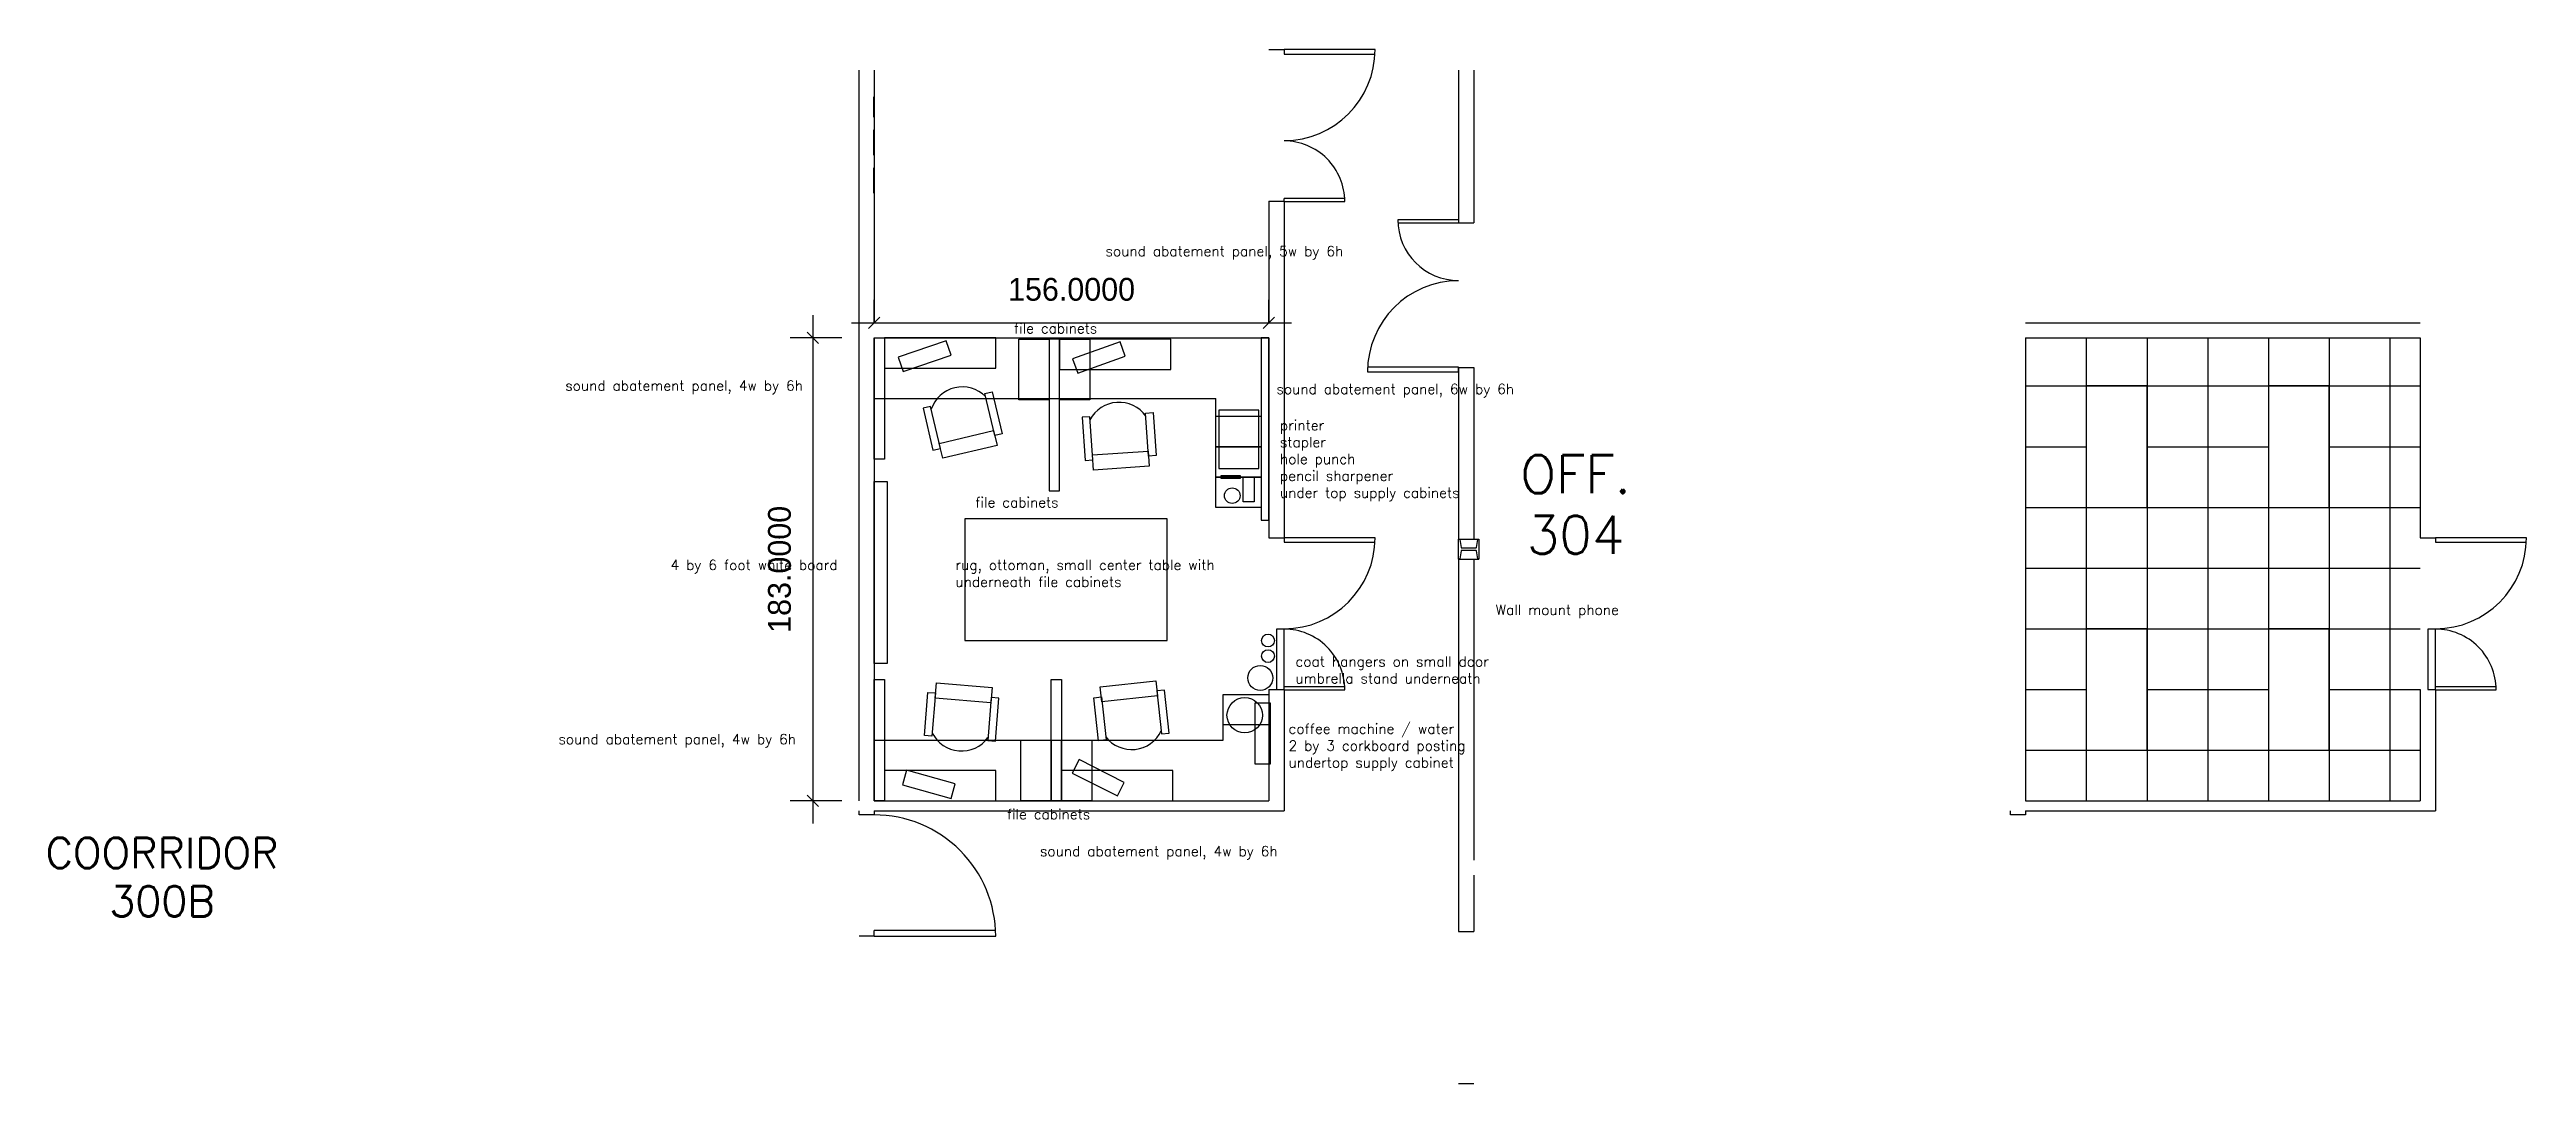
# Model space of a CAD drawing. Extents: x 1701 to 2680, y 1269 to 1678.
import ezdxf
from ezdxf.enums import TextEntityAlignment as Align

# ---------------------------------------------------------------- set-up
doc = ezdxf.new("R2010")
doc.units = 0
doc.header["$LTSCALE"] = 40
doc.header["$MEASUREMENT"] = 0
doc.linetypes.add('HIDDEN', pattern=[0.375, 0.25, -0.125])
doc.layers.get('0').update_dxf_attribs({"linetype": 'CONTINUOUS'})
doc.layers.get('Defpoints').update_dxf_attribs({"linetype": 'CONTINUOUS'})
for name, color, linetype in [('A-AREA-IDEN', 3, 'CONTINUOUS'), ('A-DOOR', 7, 'CONTINUOUS'), ('A-STRS-RAIL', 7, 'CONTINUOUS'), ('A-WALL', 2, 'CONTINUOUS'), ('S-COLS', 3, 'CONTINUOUS')]:
    doc.layers.add(name, color=color, linetype=linetype)
doc.styles.add('SIMPLEX', font='simplex', dxfattribs={"height": 23})
doc.dimstyles.get("Standard").update_dxf_attribs({"dimtxt": 0.18, "dimasz": 0.18, "dimexe": 0.18, "dimexo": 0.0625, "dimgap": 0.09, "dimtad": 0, "dimtih": 1, "dimtoh": 1, "dimdec": 4, "dimzin": 0, "dimdsep": 46, "dimtxsty": 'Standard', "dimcen": 0.09, "dimadec": 0, "dimazin": 0, "dimtfac": 1, "dimtdec": 4, "dimtofl": 0, "dimtmove": 0, "dimatfit": 3, "dimfxl": 0, "dimtolj": 1, "dimtzin": 0, "dimarcsym": 0})

# ---------------------------------------------------------------- blocks, each defined once
blk = doc.blocks.new('AD05A', base_point=(203.035, 424.492))
for p, q in [((203.035, 424.492), (203.084, 424.492)), ((203.035, 424.492), (203.035, 423.492)), ((203.084, 423.493), (203.084, 424.492))]:
    blk.add_line(p, q)
blk.add_arc((203.035, 424.492), 1, 270, 0)
blk = doc.blocks.new('AD03A', base_point=(6.133, 5.024))
for p, q in [((6.133, 6.024), (6.133, 5.024)), ((6.182, 5.024), (6.182, 6.022)), ((6.133, 5.024), (6.182, 5.024))]:
    blk.add_line(p, q)
blk.add_arc((6.133, 5.024), 1, 0, 90)
blk = doc.blocks.new('5DOOR')
at = {"layer": 'A-DOOR', "xscale": 36, "yscale": 36, "zscale": 0.01}
blk.add_blockref('AD03A', (0, 0), dxfattribs=at)
at = {"layer": 'A-DOOR', "xscale": 24, "yscale": 24, "zscale": 0.01, "rotation": 180}
blk.add_blockref('AD05A', (60.11, 0), dxfattribs=at)
blk = doc.blocks.new('Q')
at = {"layer": 'A-STRS-RAIL', "style": 'SIMPLEX'}
for tag, p in [('ROOM', (2.01, 4.02)), ('NUMBER', (2.01, -15.09))]:
    blk.add_attdef(tag, text='', height=12, dxfattribs=at).set_placement(p, align=Align.CENTER)
blk = doc.blocks.new('*D7')
at = {"color": 0, "lineweight": -2}
for p, q in [((2026.89, 1569.97), (2026.89, 1578.97)), ((2182.89, 1569.97), (2182.89, 1578.97)), ((2017.89, 1569.97), (2191.89, 1569.97)), ((2024.64, 1567.72), (2029.14, 1572.21)), ((2180.64, 1567.72), (2185.14, 1572.21))]:
    blk.add_line(p, q, dxfattribs=at)
at = {"layer": 'Defpoints', "color": 0}
for p in [(2182.89, 1569.97), (2026.89, 1563.97), (2182.89, 1563.97)]:
    blk.add_point(p, dxfattribs=at)
at = {"color": 0, "insert": (2104.89, 1583.11), "char_height": 9, "attachment_point": 5}
blk.add_mtext('\\A1;156.0000', dxfattribs=at)
blk = doc.blocks.new('*D8')
at = {"color": 0, "lineweight": -2}
for p, q in [((2002.6, 1572.97), (2002.6, 1371.97)), ((2014.11, 1563.97), (1993.6, 1563.97)), ((2004.85, 1561.72), (2000.36, 1566.21)), ((2014.11, 1380.97), (1993.6, 1380.97)), ((2004.85, 1378.72), (2000.36, 1383.21))]:
    blk.add_line(p, q, dxfattribs=at)
at = {"layer": 'Defpoints', "color": 0}
for p in [(2020.11, 1563.97), (2002.6, 1380.97), (2020.11, 1380.97)]:
    blk.add_point(p, dxfattribs=at)
at = {"color": 0, "insert": (1989.46, 1472.47), "char_height": 9, "attachment_point": 5, "rotation": 90}
blk.add_mtext('\\A1;183.0000', dxfattribs=at)

msp = doc.modelspace()

# ---------------------------------------------------------------- linework, layer by layer
for p, q in [((2026.89123, 1539.96574), (2161.89123, 1539.96574)), ((2026.89123, 1404.96574), (2164.89123, 1404.96574))]:
    msp.add_line(p, q)
for points in [[(2026.89123, 1563.96574), (2030.89123, 1563.96574), (2030.89123, 1515.96574), (2026.89123, 1515.96574)], [(2030.89123, 1551.96574), (2074.89123, 1551.96574), (2074.89123, 1563.96574), (2030.89123, 1563.96574)], [(2038.30095, 1550.65761), (2057.23843, 1557.08972), (2055.3088, 1562.77096), (2036.37132, 1556.33885)], [(2084.08737, 1563.49532), (2096.08737, 1563.49532), (2096.08737, 1539.49532), (2084.08737, 1539.49532)], [(2100.08737, 1563.49532), (2096.08737, 1563.49532), (2096.08737, 1503.49532), (2100.08737, 1503.49532)], [(2100.08737, 1551.49532), (2144.08737, 1551.49532), (2144.08737, 1563.49532), (2100.08737, 1563.49532)], [(2100.08737, 1563.49532), (2112.08737, 1563.49532), (2112.08737, 1539.49532), (2100.08737, 1539.49532)], [(2107.32039, 1549.99583), (2126.1465, 1556.74696), (2124.12116, 1562.39479), (2105.29505, 1555.64366)], [(2179.89123, 1491.96574), (2182.89123, 1491.96574), (2182.89123, 1563.96574), (2179.89123, 1563.96574)], [(2077.48269, 1526.04199), (2074.54744, 1525.35043), (2070.63264, 1541.96631), (2073.56789, 1542.65787)], [(2530.06286, 1544.96574), (2506.06286, 1544.96574), (2506.06286, 1496.96574), (2530.06286, 1496.96574)], [(2602.06286, 1544.96574), (2578.06286, 1544.96574), (2578.06286, 1496.96574), (2602.06286, 1496.96574)], [(2050.0871, 1519.58742), (2053.02235, 1520.27899), (2049.10755, 1536.89487), (2046.1723, 1536.20331)], [(2110.23415, 1515.5413), (2113.24288, 1515.74507), (2112.08937, 1532.77689), (2109.08064, 1532.57312)], [(2138.31551, 1517.44316), (2135.30678, 1517.23939), (2134.15328, 1534.2712), (2137.162, 1534.47497)], [(2163.12396, 1512.3589), (2178.96495, 1512.3589), (2178.96495, 1535.45613), (2163.12396, 1535.45613)], [(2075.46857, 1521.4408), (2053.94348, 1516.36936), (2052.56179, 1522.23379), (2074.08688, 1527.30524)], [(2135.5782, 1513.2319), (2113.51429, 1511.73758), (2113.10717, 1517.74881), (2135.17108, 1519.24313)], [(2164.09045, 1509.59561), (2171.48679, 1509.59561), (2171.48679, 1508.36415), (2164.09045, 1508.36415)], [(2172.71951, 1508.97988), (2177.03405, 1508.97988), (2177.03405, 1499.12826), (2172.71951, 1499.12826)], [(2026.89123, 1507.19074), (2031.97972, 1507.19074), (2031.97972, 1435.19074), (2026.89123, 1435.19074)], [(2142.65292, 1492.38557), (2062.65292, 1492.38557), (2062.65292, 1444.38557), (2142.65292, 1444.38557)], [(2185.89123, 1424.96574), (2188.89123, 1424.96574), (2188.89123, 1448.85983), (2185.89123, 1448.85983)], [(2530.06286, 1448.96574), (2506.06286, 1448.96574), (2506.06286, 1400.96574), (2530.06286, 1400.96574)], [(2602.06286, 1448.96574), (2578.06286, 1448.96574), (2578.06286, 1400.96574), (2602.06286, 1400.96574)], [(2641.06286, 1424.96574), (2644.06286, 1424.96574), (2644.06286, 1448.85983), (2641.06286, 1448.85983)], [(2026.89123, 1428.96574), (2030.89123, 1428.96574), (2030.89123, 1380.96574), (2026.89123, 1380.96574)], [(2048.12823, 1423.84177), (2051.13345, 1423.59159), (2049.71725, 1406.57961), (2046.71202, 1406.82979)], [(2051.46668, 1427.59442), (2073.5049, 1425.75979), (2073.00506, 1419.75556), (2050.96684, 1421.59019)], [(2076.17689, 1421.50679), (2073.17167, 1421.75697), (2071.75547, 1404.74498), (2074.76069, 1404.49481)], [(2096.89123, 1428.96574), (2100.89123, 1428.96574), (2100.89123, 1380.96574), (2096.89123, 1380.96574)], [(2113.67734, 1421.70388), (2116.67552, 1422.02767), (2118.50846, 1405.05553), (2115.51027, 1404.73173)], [(2116.24424, 1426.02112), (2138.23085, 1428.3956), (2138.87777, 1422.40543), (2116.89116, 1420.03095)], [(2141.66031, 1424.72594), (2138.66213, 1424.40215), (2140.49506, 1407.43001), (2143.49325, 1407.7538)], [(2183.50758, 1419.614), (2177.34528, 1419.614), (2177.34528, 1395.614), (2183.50758, 1395.614)], [(2084.89123, 1404.96574), (2096.89123, 1404.96574), (2096.89123, 1380.96574), (2084.89123, 1380.96574)], [(2100.89123, 1404.96574), (2112.89123, 1404.96574), (2112.89123, 1380.96574), (2100.89123, 1380.96574)], [(2030.89123, 1380.96574), (2074.89123, 1380.96574), (2074.89123, 1392.96574), (2030.89123, 1392.96574)], [(2038.04595, 1387.26621), (2057.30667, 1381.87877), (2058.9229, 1387.65698), (2039.66218, 1393.04443)], [(2100.89123, 1380.96574), (2144.89123, 1380.96574), (2144.89123, 1392.96574), (2100.89123, 1392.96574)], [(2105.16328, 1391.95215), (2122.99262, 1382.89043), (2125.71113, 1388.23923), (2107.88179, 1397.30095)]]:
    msp.add_lwpolyline(points, close=True)
for points in [[(2179.89123, 1496.96574), (2161.89123, 1496.96574), (2161.89123, 1539.96574)], [(2161.89123, 1532.96574), (2179.89123, 1532.96574), (2179.89123, 1520.96574), (2161.89123, 1520.96574)], [(2161.89123, 1520.96574), (2179.89123, 1520.96574), (2179.89123, 1508.96574), (2161.89123, 1508.96574)], [(2161.89123, 1508.96574), (2179.89123, 1508.96574), (2179.89123, 1496.96574), (2161.89123, 1496.96574)], [(2164.89123, 1404.96574), (2164.89123, 1422.96574), (2182.89123, 1422.96574), (2182.89123, 1404.96574)], [(2164.89123, 1422.96574), (2182.89123, 1422.96574), (2182.89123, 1410.96574), (2164.89123, 1410.96574)]]:
    msp.add_lwpolyline(points)
for centre, radius in [((2168.40498, 1501.59116), 3.0818), ((2182.58131, 1444.3286), 2.54117), ((2182.58131, 1438.17133), 2.54117), ((2179.49949, 1429.55115), 4.9309), ((2173.33588, 1414.77372), 7)]:
    msp.add_circle(centre, radius)
for centre, start, end in [((2061.71235, 1531.61135), 44.98527437, 161.52963089), ((2123.66415, 1525.50907), 35.60235543, 152.14671195), ((2061.71235, 1531.61135), 224.98527437, 225.98909749), ((2061.71235, 1531.61135), 340.52580776, 341.52963089), ((2123.66415, 1525.50907), 215.60235543, 216.60617855), ((2123.66415, 1525.50907), 331.14288883, 332.14671195), ((2061.40281, 1413.66794), 142.50960059, 143.51342371), ((2128.6392, 1414.22966), 153.43221987, 154.43604299), ((2128.6392, 1414.22966), 37.89168648, 38.8955096), ((2061.40281, 1413.66794), 26.96906719, 27.97289031), ((2061.40281, 1413.66794), 206.96906719, 323.51342371), ((2128.6392, 1414.22966), 217.89168648, 334.43604299)]:
    msp.add_arc(centre, 13, start, end)
at = {"layer": 'A-WALL', "linetype": 'Continuous'}
for p, q in [((2182.89123, 1677.96574), (2188.89123, 1677.96574)), ((2182.89123, 1617.96574), (2188.89123, 1617.96574)), ((2026.89123, 1569.96574), (2182.89123, 1569.96574)), ((2482.06286, 1569.96574), (2638.06286, 1569.96574)), ((2026.89123, 1563.96574), (2182.89123, 1563.96574)), ((2482.06286, 1563.96574), (2638.06286, 1563.96574)), ((2482.06286, 1544.96574), (2638.06286, 1544.96574)), ((2482.06286, 1520.96574), (2506.06286, 1520.96574)), ((2530.06286, 1520.96574), (2578.06286, 1520.96574)), ((2602.06286, 1520.96574), (2638.06286, 1520.96574)), ((2482.06286, 1496.96574), (2638.06286, 1496.96574)), ((2182.89123, 1484.96574), (2188.89123, 1484.96574)), ((2638.06286, 1484.96574), (2644.06286, 1484.96574)), ((2482.06286, 1472.96574), (2638.06286, 1472.96574)), ((2482.06286, 1448.96574), (2638.06286, 1448.96574)), ((2182.89123, 1424.96574), (2188.89123, 1424.96574)), ((2482.06286, 1424.96574), (2506.06286, 1424.96574)), ((2530.06286, 1424.96574), (2578.06286, 1424.96574)), ((2602.06286, 1424.96574), (2638.06286, 1424.96574)), ((2482.06286, 1400.96574), (2638.06286, 1400.96574)), ((2026.89123, 1380.96574), (2182.89123, 1380.96574)), ((2482.06286, 1380.96574), (2638.06286, 1380.96574)), ((2026.89123, 1376.96574), (2188.89123, 1376.96574)), ((2482.06286, 1376.96574), (2644.06286, 1376.96574))]:
    msp.add_line(p, q, dxfattribs=at)
at = {"layer": 'A-WALL'}
for p, q in [((2020.89123, 1380.96574), (2020.89123, 1669.86926)), ((2026.89123, 1669.86926), (2026.89123, 1569.96574)), ((2257.89123, 1669.86926), (2257.89123, 1609.51226)), ((2263.89123, 1669.86926), (2263.89123, 1609.51226)), ((2182.89123, 1617.96574), (2182.89123, 1569.96574)), ((2188.89123, 1617.96574), (2188.89123, 1484.96574)), ((2257.89123, 1609.51226), (2263.89123, 1609.51226)), ((2026.89123, 1563.96574), (2026.89123, 1380.96574)), ((2182.89123, 1563.96574), (2182.89123, 1484.96574)), ((2482.06286, 1563.96574), (2482.06286, 1380.96574)), ((2506.06286, 1563.96574), (2506.06286, 1380.96574)), ((2530.06286, 1563.96574), (2530.06286, 1380.96574)), ((2554.06286, 1563.96574), (2554.06286, 1380.96574)), ((2578.06286, 1563.96574), (2578.06286, 1380.96574)), ((2602.06286, 1563.96574), (2602.06286, 1380.96574)), ((2626.06286, 1563.96574), (2626.06286, 1380.96574)), ((2638.06286, 1563.96574), (2638.06286, 1484.96574)), ((2257.89123, 1552.32307), (2257.89123, 1484.46574)), ((2257.89123, 1552.32307), (2263.89123, 1552.32307)), ((2263.89123, 1552.32307), (2263.89123, 1484.46574)), ((2257.89123, 1476.46574), (2257.89123, 1329.33082)), ((2263.89123, 1476.46574), (2263.89123, 1357.51894)), ((2182.89123, 1424.96574), (2182.89123, 1380.96574)), ((2188.89123, 1424.96574), (2188.89123, 1376.96574)), ((2638.06286, 1424.96574), (2638.06286, 1380.96574)), ((2644.06286, 1424.96574), (2644.06286, 1376.96574)), ((2020.89123, 1375.4031), (2020.89123, 1376.96574)), ((2026.89123, 1375.4031), (2020.89123, 1375.4031)), ((2026.89123, 1376.96574), (2026.89123, 1375.4031)), ((2476.06286, 1375.4031), (2476.06286, 1376.96574)), ((2482.06286, 1375.4031), (2476.06286, 1375.4031)), ((2482.06286, 1376.96574), (2482.06286, 1375.4031)), ((2263.89123, 1351.51894), (2263.89123, 1329.33082)), ((2026.89123, 1327.4031), (2020.89123, 1327.4031)), ((2257.89123, 1329.33082), (2263.89123, 1329.33082)), ((2257.89123, 1269.22498), (2263.89123, 1269.22498))]:
    msp.add_line(p, q, dxfattribs=at)
at = {"layer": 'A-WALL', "linetype": 'HIDDEN'}
msp.add_line((2026.74748, 1621.21574), (2026.74748, 1659.21574), dxfattribs=at)
at = {"layer": 'S-COLS'}
for p, q in [((2257.89123, 1484.46574), (2265.87522, 1484.46574)), ((2257.89123, 1476.46574), (2265.87522, 1476.46574))]:
    msp.add_line(p, q, dxfattribs=at)
at = {"layer": 'S-COLS', "color": 3}
msp.add_lwpolyline([(2257.89123, 1484.46574), (2258.13141, 1484.46574, -0.366629365), (2258.33691, 1484.29165), (2258.86221, 1481.13982, 0.366629365), (2259.06771, 1480.96574), (2264.71474, 1480.96574, 0.366629365), (2264.92024, 1481.13982), (2265.44555, 1484.29165, -0.366629365), (2265.65105, 1484.46574), (2265.89123, 1484.46574), (2265.89123, 1476.46574), (2265.65105, 1476.46574, -0.366629365), (2265.44555, 1476.63982), (2264.92024, 1479.79165, 0.366629365), (2264.71474, 1479.96574), (2259.06771, 1479.96574, 0.366629365), (2258.86221, 1479.79165), (2258.33691, 1476.63982, -0.366629365), (2258.13141, 1476.46574), (2257.89123, 1476.46574)], format="xyb", close=True, dxfattribs=at)

# ---------------------------------------------------------------- block references
at = {"layer": 'A-AREA-IDEN', "xscale": 1.25, "yscale": 1.25, "zscale": 1.25}
msp.add_blockref('Q', (2301.64649, 1497.51911), dxfattribs=at).add_auto_attribs({'ROOM': 'OFF.', 'NUMBER': '304'})
at = {"layer": 'A-AREA-IDEN'}
msp.add_blockref('Q', (1743.32565, 1350.37216), dxfattribs=at).add_auto_attribs({'ROOM': 'COORRIDOR', 'NUMBER': '300B'})
at = {"layer": 'A-DOOR', "xscale": 48, "yscale": 48, "zscale": 0.01, "rotation": 89.99999999999973}
msp.add_blockref('AD05A', (2026.89123, 1327.4031), dxfattribs=at)
at = {"layer": 'A-WALL'}
for p, rotation in [((2188.89123, 1677.96574), 270), ((2257.89123, 1550.57308), 90), ((2188.89123, 1484.96574), 270), ((2644.06286, 1484.96574), 270)]:
    msp.add_blockref('5DOOR', p, dxfattribs=dict(at, rotation=rotation))

# ---------------------------------------------------------------- texts
at = {"char_height": 4, "width": 118.953125, "attachment_point": 1, "style": 'SIMPLEX'}
for s, insert in [('sound abatement panel, 5w by 6h', (2118.34405, 1600.28659)), ('file cabinets', (2082.12917, 1569.74498)), ('sound abatement panel, 4w by 6h', (1904.74777, 1547.11298)), ('sound abatement panel, 6w by 6h', (2185.90326, 1545.74956)), ('printer\\Pstapler\\Phole punch\\Ppencil sharpener\\Punder top supply cabinets', (2187.26811, 1531.43359)), ('file cabinets', (2066.86038, 1500.95058)), ('4 by 6 foot white board', (1946.37515, 1476.21484)), ('rug, ottoman, small center table with underneath file cabinets', (2058.97384, 1476.21484)), ('Wall mount phone', (2272.57013, 1458.4903)), ('coat hangers on small door\\Pumbrella stand underneath', (2193.40985, 1438.03892)), ('coffee machine / water\\P2 by 3 corkboard posting\\Pundertop supply cabinet', (2190.68018, 1411.45212)), ('sound abatement panel, 4w by 6h', (1902.0181, 1407.36184)), ('file cabinets', (2079.3247, 1377.68098)), ('sound abatement panel, 4w by 6h', (2092.41224, 1363.0505))]:
    msp.add_mtext(s, dxfattribs=dict(at, insert=insert))

# ---------------------------------------------------------------- dimensions: what is measured, and where the dimension line sits
dim = msp.add_linear_dim(base=(2182.89123, 1569.96574), p1=(2026.89123, 1563.96574), p2=(2182.89123, 1563.96574), dimstyle='Standard', override={"dimscale": 96, "dimtxt": 0.09375, "dimasz": 0.09375, "dimexe": 0.09375, "dimtad": 1, "dimtih": 0, "dimtoh": 0, "dimrnd": 0.125, "dimzin": 1, "dimtsz": 0.0234, "dimdle": 0.09375})
dim.commit()
dim.dimension.update_dxf_attribs({"geometry": '*D7', "text_midpoint": (2104.89123, 1583.10574)})
dim = msp.add_linear_dim(base=(2002.60364, 1380.96574), p1=(2020.11124, 1563.96574), p2=(2020.11124, 1380.96574), angle=90, dimstyle='Standard', override={"dimscale": 96, "dimtxt": 0.09375, "dimasz": 0.09375, "dimexe": 0.09375, "dimtad": 1, "dimtih": 0, "dimtoh": 0, "dimrnd": 0.125, "dimzin": 1, "dimtsz": 0.0234, "dimdle": 0.09375})
dim.commit()
dim.dimension.update_dxf_attribs({"geometry": '*D8', "text_midpoint": (1989.46364, 1472.46574)})

doc.saveas('drawing.dxf')
